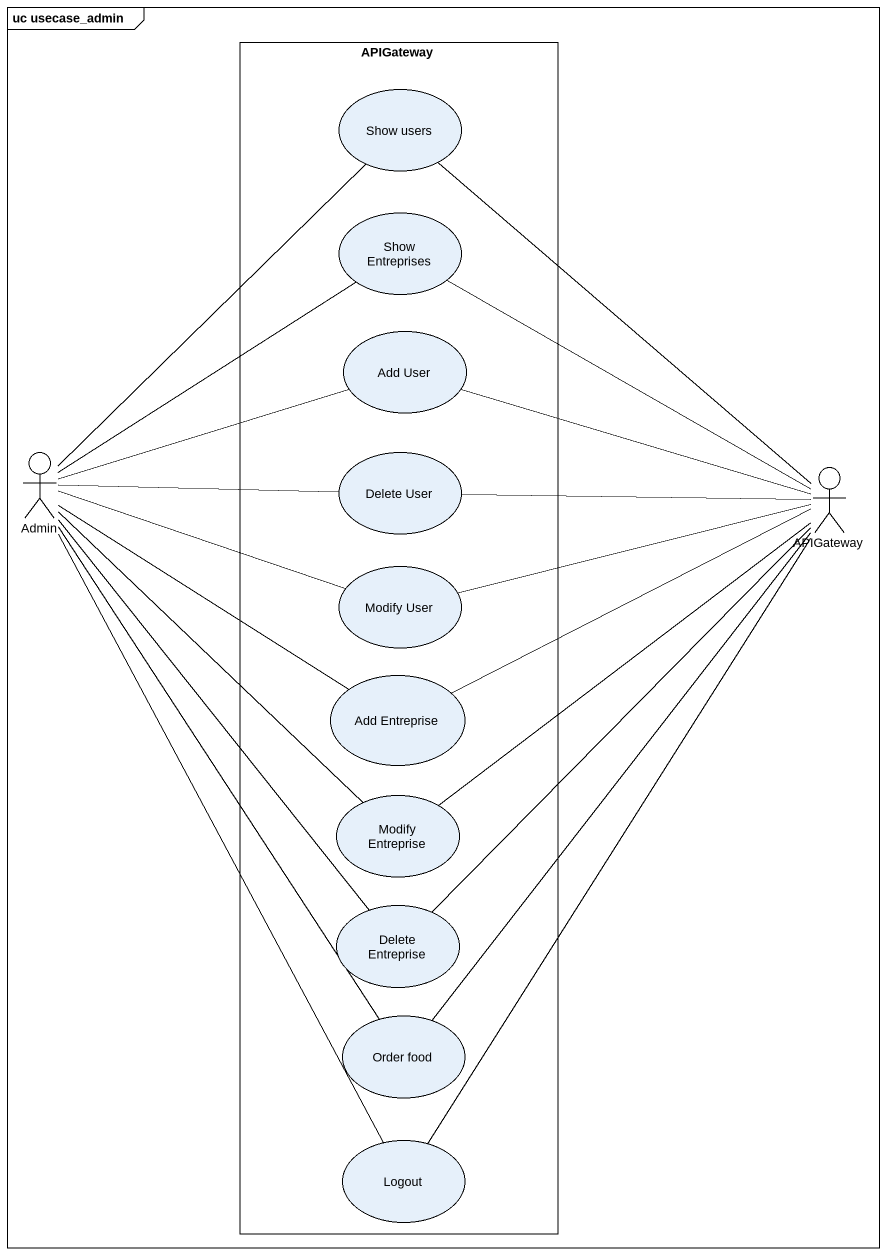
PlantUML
@startuml
mainframe uc usecase_admin
rectangle APIGateway {
  usecase "Show users" as Show_users
  usecase "Show Entreprises" as Show_Entreprises
  usecase "Add User" as Add_User
  usecase "Delete User" as Delete_User
  usecase "Modify User" as Modify_User
  usecase "Add Entreprise" as Add_Entreprise
  usecase "Modify Entreprise" as Modify_Entreprise
  usecase "Delete Entreprise" as Delete_Entreprise
  usecase "Order food" as Order_food
  usecase Logout
}
actor Admin
actor "APIGateway" as APIGateway_2
Show_users -- APIGateway_2
Show_Entreprises -right- APIGateway_2
Add_User -right- APIGateway_2
Admin -up- Show_users
Admin -up- Show_Entreprises
Admin -right- Add_User
Admin -right- Delete_User
Admin -right- Modify_User
Admin -right- Add_Entreprise
Admin -- Modify_Entreprise
Admin -- Delete_Entreprise
Admin -- Order_food
Admin -- Logout
Delete_User -right- APIGateway_2
Modify_User -right- APIGateway_2
Add_Entreprise -right- APIGateway_2
Modify_Entreprise -up- APIGateway_2
Delete_Entreprise -up- APIGateway_2
Order_food -up- APIGateway_2
Logout -up- APIGateway_2
@enduml
